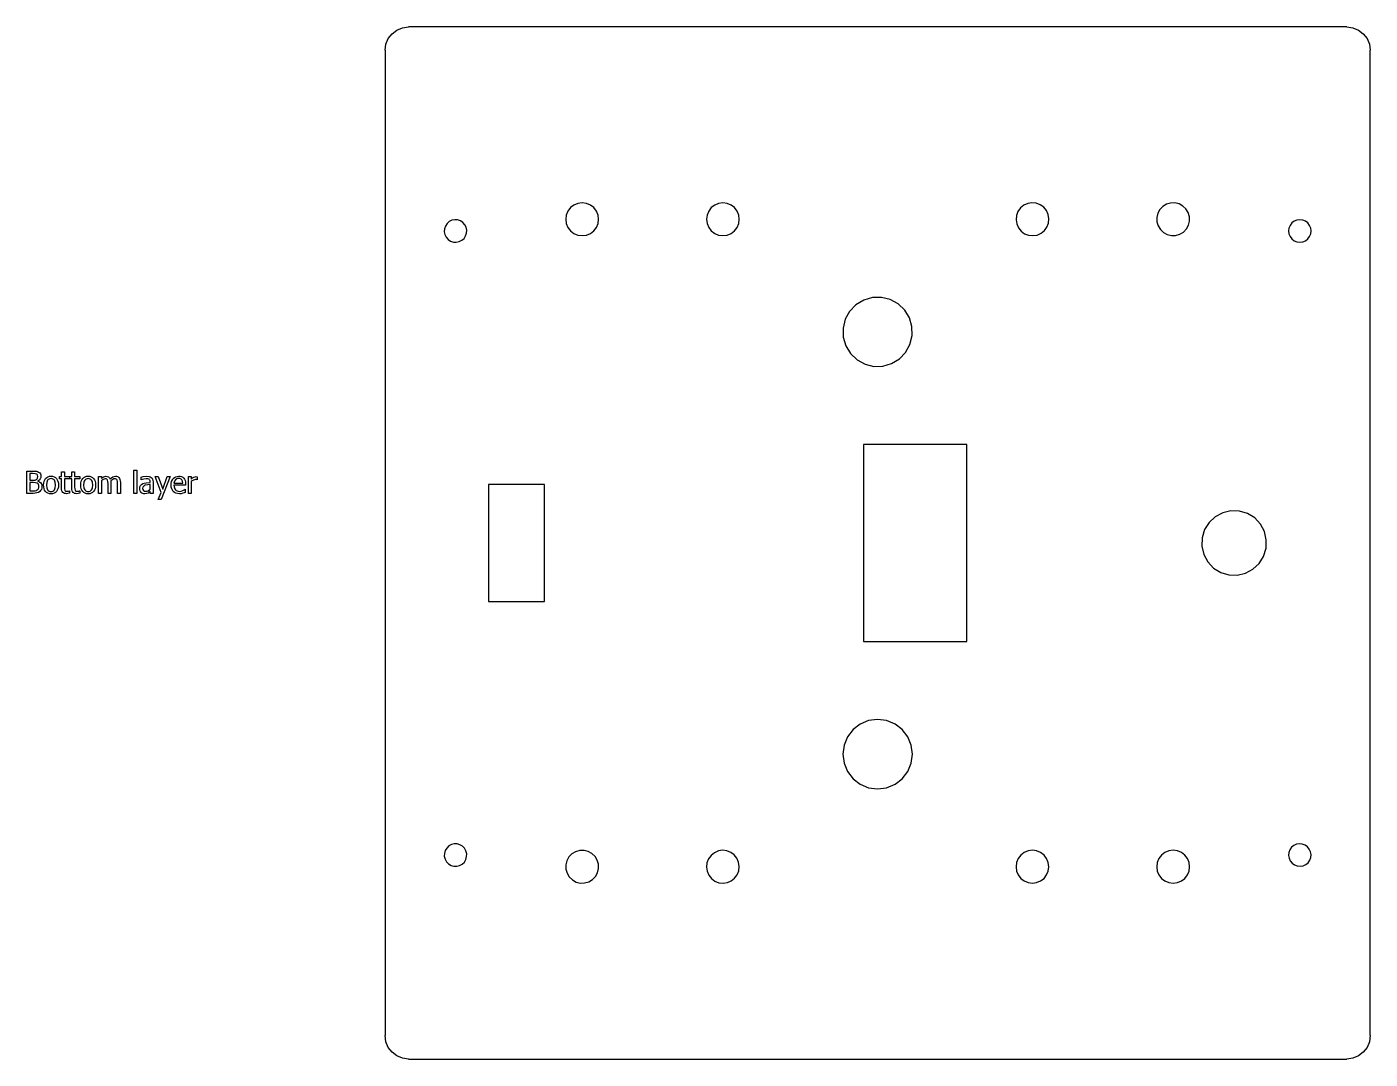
# Model space of a CAD drawing. Extents: x -272 to 362, y -437 to 464.
# Drawn here: x -258.4 to 28, y 4.3 to 224.3 of the extents above; entities that cross this region are included whole.
import ezdxf

# ---------------------------------------------------------------- set-up
doc = ezdxf.new("R2010")
doc.units = 0
doc.layers.get('0').update_dxf_attribs({"linetype": 'CONTINUOUS'})

msp = doc.modelspace()

# ---------------------------------------------------------------- linework, layer by layer
for p, q in [((-180.57, 222.84), (-179.53, 223.64)), ((-179.53, 223.64), (-178.33, 224.14)), ((-178.33, 224.14), (-177.03, 224.31)), ((22.97, 224.31), (-177.03, 224.31)), ((22.97, 224.31), (24.26, 224.14)), ((24.26, 224.14), (25.47, 223.64)), ((25.47, 223.64), (26.5, 222.84)), ((-182.03, 219.31), (-181.86, 220.6)), ((-181.86, 220.6), (-181.36, 221.81)), ((-181.36, 221.81), (-180.57, 222.84)), ((26.5, 222.84), (27.3, 221.81)), ((27.3, 221.81), (27.8, 220.6)), ((27.8, 220.6), (27.97, 219.31)), ((-182.03, 219.31), (-182.03, 9.31)), ((27.97, 9.31), (27.97, 219.31)), ((-141.78, 186.34), (-142.51, 185.78)), ((-140.94, 186.69), (-141.78, 186.34)), ((-140.03, 186.81), (-140.94, 186.69)), ((-139.13, 186.69), (-140.03, 186.81)), ((-138.28, 186.34), (-139.13, 186.69)), ((-137.56, 185.78), (-138.28, 186.34)), ((-111.78, 186.34), (-112.51, 185.78)), ((-110.94, 186.69), (-111.78, 186.34)), ((-110.03, 186.81), (-110.94, 186.69)), ((-109.13, 186.69), (-110.03, 186.81)), ((-108.28, 186.34), (-109.13, 186.69)), ((-107.56, 185.78), (-108.28, 186.34)), ((-45.86, 186.29), (-46.57, 185.72)), ((-45.03, 186.66), (-45.86, 186.29)), ((-44.13, 186.81), (-45.03, 186.66)), ((-43.22, 186.71), (-44.13, 186.81)), ((-42.37, 186.39), (-43.22, 186.71)), ((-41.63, 185.85), (-42.37, 186.39)), ((-15.45, 186.51), (-16.23, 186.04)), ((-14.57, 186.77), (-15.45, 186.51)), ((-13.66, 186.79), (-14.57, 186.77)), ((-12.77, 186.57), (-13.66, 186.79)), ((-11.97, 186.13), (-12.77, 186.57)), ((-143.41, 184.21), (-143.53, 183.31)), ((-143.53, 183.31), (-143.41, 182.4)), ((-143.06, 185.06), (-143.41, 184.21)), ((-142.51, 185.78), (-143.06, 185.06)), ((-137, 185.06), (-137.56, 185.78)), ((-136.65, 184.21), (-137, 185.06)), ((-136.53, 183.31), (-136.65, 184.21)), ((-136.65, 182.4), (-136.53, 183.31)), ((-113.41, 184.21), (-113.53, 183.31)), ((-113.53, 183.31), (-113.41, 182.4)), ((-113.06, 185.06), (-113.41, 184.21)), ((-112.51, 185.78), (-113.06, 185.06)), ((-107, 185.06), (-107.56, 185.78)), ((-106.65, 184.21), (-107, 185.06)), ((-106.53, 183.31), (-106.65, 184.21)), ((-106.65, 182.4), (-106.53, 183.31)), ((-47.44, 184.12), (-47.53, 183.21)), ((-47.11, 184.98), (-47.44, 184.12)), ((-46.57, 185.72), (-47.11, 184.98)), ((-41.05, 185.14), (-41.63, 185.85)), ((-40.68, 184.31), (-41.05, 185.14)), ((-40.53, 183.4), (-40.68, 184.31)), ((-40.63, 182.5), (-40.53, 183.4)), ((-17.3, 184.57), (-17.51, 183.69)), ((-17.51, 183.69), (-17.49, 182.77)), ((-16.86, 185.38), (-17.3, 184.57)), ((-16.23, 186.04), (-16.86, 185.38)), ((-11.31, 185.5), (-11.97, 186.13)), ((-10.83, 184.72), (-11.31, 185.5)), ((-10.57, 183.85), (-10.83, 184.72)), ((-10.55, 182.93), (-10.57, 183.85)), ((-169.39, 181.27), (-169.43, 180.64)), ((-169.43, 180.64), (-169.3, 180.03)), ((-169.19, 181.86), (-169.39, 181.27)), ((-168.84, 182.38), (-169.19, 181.86)), ((-168.38, 182.8), (-168.84, 182.38)), ((-167.82, 183.08), (-168.38, 182.8)), ((-167.2, 183.2), (-167.82, 183.08)), ((-166.58, 183.16), (-167.2, 183.2)), ((-165.98, 182.97), (-166.58, 183.16)), ((-165.46, 182.62), (-165.98, 182.97)), ((-165.04, 182.15), (-165.46, 182.62)), ((-164.76, 181.59), (-165.04, 182.15)), ((-164.64, 180.98), (-164.76, 181.59)), ((-164.68, 180.35), (-164.64, 180.98)), ((-143.41, 182.4), (-143.06, 181.56)), ((-143.06, 181.56), (-142.51, 180.83)), ((-142.51, 180.83), (-141.78, 180.28)), ((-138.28, 180.28), (-137.56, 180.83)), ((-137.56, 180.83), (-137, 181.56)), ((-137, 181.56), (-136.65, 182.4)), ((-113.41, 182.4), (-113.06, 181.56)), ((-113.06, 181.56), (-112.51, 180.83)), ((-112.51, 180.83), (-111.78, 180.28)), ((-108.28, 180.28), (-107.56, 180.83)), ((-107.56, 180.83), (-107, 181.56)), ((-107, 181.56), (-106.65, 182.4)), ((-47.53, 183.21), (-47.39, 182.31)), ((-47.39, 182.31), (-47.02, 181.48)), ((-47.02, 181.48), (-46.44, 180.77)), ((-46.44, 180.77), (-45.7, 180.23)), ((-42.2, 180.33), (-41.49, 180.9)), ((-41.49, 180.9), (-40.96, 181.64)), ((-40.96, 181.64), (-40.63, 182.5)), ((-17.49, 182.77), (-17.23, 181.9)), ((-17.23, 181.9), (-16.76, 181.11)), ((-16.76, 181.11), (-16.1, 180.48)), ((-16.1, 180.48), (-15.3, 180.05)), ((-12.62, 180.11), (-11.84, 180.58)), ((-11.84, 180.58), (-11.21, 181.24)), ((-11.21, 181.24), (-10.77, 182.04)), ((-10.77, 182.04), (-10.55, 182.93)), ((10.65, 181.43), (10.57, 180.81)), ((10.57, 180.81), (10.65, 180.19)), ((10.89, 182.01), (10.65, 181.43)), ((11.27, 182.51), (10.89, 182.01)), ((11.77, 182.89), (11.27, 182.51)), ((12.35, 183.13), (11.77, 182.89)), ((12.97, 183.21), (12.35, 183.13)), ((13.59, 183.13), (12.97, 183.21)), ((14.17, 182.89), (13.59, 183.13)), ((14.66, 182.51), (14.17, 182.89)), ((15.05, 182.01), (14.66, 182.51)), ((15.29, 181.43), (15.05, 182.01)), ((15.37, 180.81), (15.29, 181.43)), ((15.29, 180.19), (15.37, 180.81)), ((-169.3, 180.03), (-169.02, 179.47)), ((-169.02, 179.47), (-168.61, 179)), ((-168.61, 179), (-168.08, 178.65)), ((-168.08, 178.65), (-167.49, 178.45)), ((-167.49, 178.45), (-166.86, 178.41)), ((-166.86, 178.41), (-166.25, 178.54)), ((-166.25, 178.54), (-165.69, 178.82)), ((-165.69, 178.82), (-165.22, 179.24)), ((-165.22, 179.24), (-164.88, 179.76)), ((-164.88, 179.76), (-164.68, 180.35)), ((-141.78, 180.28), (-140.94, 179.93)), ((-140.94, 179.93), (-140.03, 179.81)), ((-140.03, 179.81), (-139.13, 179.93)), ((-139.13, 179.93), (-138.28, 180.28)), ((-111.78, 180.28), (-110.94, 179.93)), ((-110.94, 179.93), (-110.03, 179.81)), ((-110.03, 179.81), (-109.13, 179.93)), ((-109.13, 179.93), (-108.28, 180.28)), ((-45.7, 180.23), (-44.85, 179.9)), ((-44.85, 179.9), (-43.94, 179.81)), ((-43.94, 179.81), (-43.04, 179.95)), ((-43.04, 179.95), (-42.2, 180.33)), ((-15.3, 180.05), (-14.41, 179.83)), ((-14.41, 179.83), (-13.5, 179.85)), ((-13.5, 179.85), (-12.62, 180.11)), ((10.65, 180.19), (10.89, 179.61)), ((10.89, 179.61), (11.27, 179.11)), ((11.27, 179.11), (11.77, 178.73)), ((11.77, 178.73), (12.35, 178.49)), ((12.35, 178.49), (12.97, 178.41)), ((12.97, 178.41), (13.59, 178.49)), ((13.59, 178.49), (14.17, 178.73)), ((14.17, 178.73), (14.66, 179.11)), ((14.66, 179.11), (15.05, 179.61)), ((15.05, 179.61), (15.29, 180.19)), ((-78.16, 166.62), (-80.01, 166.08)), ((-76.23, 166.66), (-78.16, 166.62)), ((-74.35, 166.21), (-76.23, 166.66)), ((-72.66, 165.28), (-74.35, 166.21)), ((-83, 163.68), (-83.93, 161.99)), ((-81.67, 165.08), (-83, 163.68)), ((-80.01, 166.08), (-81.67, 165.08)), ((-71.26, 163.94), (-72.66, 165.28)), ((-70.26, 162.29), (-71.26, 163.94)), ((-83.93, 161.99), (-84.39, 160.11)), ((-69.72, 160.44), (-70.26, 162.29)), ((-69.68, 158.5), (-69.72, 160.44)), ((-84.39, 160.11), (-84.35, 158.18)), ((-84.35, 158.18), (-83.81, 156.33)), ((-70.14, 156.63), (-69.68, 158.5)), ((-83.81, 156.33), (-82.8, 154.68)), ((-82.8, 154.68), (-81.41, 153.34)), ((-72.4, 153.54), (-71.06, 154.93)), ((-71.06, 154.93), (-70.14, 156.63)), ((-81.41, 153.34), (-79.71, 152.41)), ((-79.71, 152.41), (-77.84, 151.95)), ((-77.84, 151.95), (-75.91, 152)), ((-75.91, 152), (-74.05, 152.54)), ((-74.05, 152.54), (-72.4, 153.54)), ((-58.03, 135.31), (-80.03, 135.31)), ((-80.03, 135.31), (-80.03, 93.31)), ((-58.03, 93.31), (-58.03, 135.31)), ((-258.42, 124.88), (-258.42, 129.64)), ((-258.42, 129.64), (-257.16, 129.64)), ((-257.19, 129.1), (-257.79, 129.1)), ((-257.79, 129.1), (-257.79, 127.7)), ((-256.67, 129.08), (-257.19, 129.1)), ((-257.16, 129.64), (-256.4, 129.6)), ((-256.32, 128.97), (-256.67, 129.08)), ((-256.4, 129.6), (-256.15, 129.55)), ((-256.21, 128.88), (-256.32, 128.97)), ((-256.14, 128.77), (-256.21, 128.88)), ((-256.15, 129.55), (-255.91, 129.44)), ((-255.91, 129.44), (-255.69, 129.29)), ((-255.69, 129.29), (-255.54, 129.08)), ((-255.54, 129.08), (-255.45, 128.84)), ((-251.03, 128.45), (-251.03, 129.47)), ((-251.03, 129.47), (-250.43, 129.47)), ((-250.43, 129.47), (-250.43, 128.45)), ((-248.84, 128.45), (-248.84, 129.47)), ((-248.84, 129.47), (-248.24, 129.47)), ((-248.24, 129.47), (-248.24, 128.45)), ((-235.6, 124.88), (-235.6, 129.85)), ((-235.6, 129.85), (-235, 129.85)), ((-235, 129.85), (-235, 124.88)), ((-257.79, 127.7), (-257.07, 127.7)), ((-257.07, 127.18), (-257.79, 127.18)), ((-257.79, 127.18), (-257.79, 125.42)), ((-257.07, 127.7), (-256.64, 127.73)), ((-256.57, 127.15), (-257.07, 127.18)), ((-256.64, 127.73), (-256.35, 127.86)), ((-256.24, 127.05), (-256.57, 127.15)), ((-256.35, 127.86), (-256.22, 127.97)), ((-256.05, 126.92), (-256.24, 127.05)), ((-256.22, 127.97), (-256.14, 128.1)), ((-256.08, 128.47), (-256.14, 128.77)), ((-256.14, 128.1), (-256.08, 128.47)), ((-255.81, 127.73), (-256.09, 127.55)), ((-256.09, 127.55), (-256.09, 127.52)), ((-256.09, 127.52), (-255.71, 127.36)), ((-255.93, 126.76), (-256.05, 126.92)), ((-255.94, 125.9), (-255.88, 126.09)), ((-255.88, 126.56), (-255.93, 126.76)), ((-255.86, 126.31), (-255.88, 126.56)), ((-255.88, 126.09), (-255.86, 126.31)), ((-255.6, 127.96), (-255.81, 127.73)), ((-255.71, 127.36), (-255.43, 127.1)), ((-255.47, 128.24), (-255.6, 127.96)), ((-255.42, 128.56), (-255.47, 128.24)), ((-255.45, 128.84), (-255.42, 128.56)), ((-255.43, 127.1), (-255.26, 126.76)), ((-255.26, 126.76), (-255.2, 126.34)), ((-255.2, 126.34), (-255.23, 126.01)), ((-254.87, 126.66), (-254.84, 127.08)), ((-254.84, 126.25), (-254.87, 126.66)), ((-254.84, 127.08), (-254.76, 127.46)), ((-254.76, 125.88), (-254.84, 126.25)), ((-254.76, 127.46), (-254.62, 127.78)), ((-254.62, 127.78), (-254.43, 128.05)), ((-254.43, 128.05), (-254.19, 128.27)), ((-254.19, 127.27), (-254.25, 126.66)), ((-254.25, 126.66), (-254.19, 126.07)), ((-254.19, 128.27), (-253.92, 128.42)), ((-254.11, 127.5), (-254.19, 127.27)), ((-254.19, 126.07), (-254.11, 125.84)), ((-254, 127.69), (-254.11, 127.5)), ((-253.86, 127.84), (-254, 127.69)), ((-253.92, 128.42), (-253.62, 128.52)), ((-253.69, 127.94), (-253.86, 127.84)), ((-253.5, 128.01), (-253.69, 127.94)), ((-253.62, 128.52), (-253.27, 128.55)), ((-253.27, 128.03), (-253.5, 128.01)), ((-253.27, 128.55), (-252.93, 128.52)), ((-253.05, 128.01), (-253.27, 128.03)), ((-252.86, 127.94), (-253.05, 128.01)), ((-252.93, 128.52), (-252.62, 128.42)), ((-252.7, 127.84), (-252.86, 127.94)), ((-252.56, 127.69), (-252.7, 127.84)), ((-252.62, 128.42), (-252.35, 128.27)), ((-252.45, 127.5), (-252.56, 127.69)), ((-252.37, 127.27), (-252.45, 127.5)), ((-252.45, 125.83), (-252.37, 126.07)), ((-252.3, 126.66), (-252.37, 127.27)), ((-252.37, 126.07), (-252.3, 126.66)), ((-252.35, 128.27), (-252.12, 128.05)), ((-252.12, 128.05), (-251.93, 127.78)), ((-251.93, 127.78), (-251.79, 127.46)), ((-251.79, 127.46), (-251.71, 127.09)), ((-251.71, 126.24), (-251.79, 125.86)), ((-251.71, 127.09), (-251.68, 126.66)), ((-251.68, 126.66), (-251.71, 126.24)), ((-251.44, 127.95), (-251.44, 128.45)), ((-251.44, 128.45), (-251.03, 128.45)), ((-251.03, 127.95), (-251.44, 127.95)), ((-251.03, 125.97), (-251.03, 127.95)), ((-250.43, 128.45), (-249.32, 128.45)), ((-249.32, 127.95), (-250.43, 127.95)), ((-250.43, 127.95), (-250.43, 126.25)), ((-250.43, 126.25), (-250.42, 125.84)), ((-249.32, 128.45), (-249.32, 127.95)), ((-249.25, 127.95), (-249.25, 128.45)), ((-249.25, 128.45), (-248.84, 128.45)), ((-248.84, 127.95), (-249.25, 127.95)), ((-248.84, 125.97), (-248.84, 127.95)), ((-248.24, 128.45), (-247.14, 128.45)), ((-247.14, 127.95), (-248.24, 127.95)), ((-248.24, 127.95), (-248.24, 126.25)), ((-248.24, 126.25), (-248.23, 125.84)), ((-247.14, 128.45), (-247.14, 127.95)), ((-246.95, 126.66), (-246.92, 127.08)), ((-246.92, 126.25), (-246.95, 126.66)), ((-246.92, 127.08), (-246.84, 127.46)), ((-246.84, 125.88), (-246.92, 126.25)), ((-246.84, 127.46), (-246.7, 127.78)), ((-246.7, 127.78), (-246.51, 128.05)), ((-246.51, 128.05), (-246.27, 128.27)), ((-246.26, 127.27), (-246.33, 126.66)), ((-246.33, 126.66), (-246.26, 126.07)), ((-246.27, 128.27), (-246, 128.42)), ((-246.18, 127.5), (-246.26, 127.27)), ((-246.26, 126.07), (-246.18, 125.84)), ((-246.07, 127.69), (-246.18, 127.5)), ((-245.93, 127.84), (-246.07, 127.69)), ((-246, 128.42), (-245.69, 128.52)), ((-245.77, 127.94), (-245.93, 127.84)), ((-245.57, 128.01), (-245.77, 127.94)), ((-245.69, 128.52), (-245.35, 128.55)), ((-245.35, 128.03), (-245.57, 128.01)), ((-245.35, 128.55), (-245.01, 128.52)), ((-245.13, 128.01), (-245.35, 128.03)), ((-244.94, 127.94), (-245.13, 128.01)), ((-245.01, 128.52), (-244.7, 128.42)), ((-244.77, 127.84), (-244.94, 127.94)), ((-244.63, 127.69), (-244.77, 127.84)), ((-244.7, 128.42), (-244.43, 128.27)), ((-244.52, 127.5), (-244.63, 127.69)), ((-244.44, 127.27), (-244.52, 127.5)), ((-244.52, 125.83), (-244.44, 126.07)), ((-244.38, 126.66), (-244.44, 127.27)), ((-244.44, 126.07), (-244.38, 126.66)), ((-244.43, 128.27), (-244.19, 128.05)), ((-244.19, 128.05), (-244, 127.78)), ((-244, 127.78), (-243.87, 127.46)), ((-243.87, 127.46), (-243.79, 127.09)), ((-243.79, 126.24), (-243.87, 125.86)), ((-243.79, 127.09), (-243.76, 126.66)), ((-243.76, 126.66), (-243.79, 126.24)), ((-243.14, 124.88), (-243.14, 128.45)), ((-243.14, 128.45), (-242.54, 128.45)), ((-242.54, 128.45), (-242.54, 128.05)), ((-242.54, 128.05), (-242.31, 128.26)), ((-242.13, 127.85), (-242.54, 127.54)), ((-242.54, 127.54), (-242.54, 124.88)), ((-242.31, 128.26), (-242.08, 128.42)), ((-241.92, 127.94), (-242.13, 127.85)), ((-242.08, 128.42), (-241.83, 128.51)), ((-241.72, 127.97), (-241.92, 127.94)), ((-241.83, 128.51), (-241.57, 128.55)), ((-241.54, 127.96), (-241.72, 127.97)), ((-241.57, 128.55), (-241.27, 128.51)), ((-241.4, 127.91), (-241.54, 127.96)), ((-241.3, 127.84), (-241.4, 127.91)), ((-241.22, 127.73), (-241.3, 127.84)), ((-241.27, 128.51), (-241.01, 128.4)), ((-241.14, 127.4), (-241.22, 127.73)), ((-241.12, 126.94), (-241.14, 127.4)), ((-241.12, 124.88), (-241.12, 126.94)), ((-241.01, 128.4), (-240.79, 128.21)), ((-240.79, 128.21), (-240.63, 127.93)), ((-240.63, 127.93), (-240.37, 128.2)), ((-240.09, 127.86), (-240.53, 127.53)), ((-240.53, 127.53), (-240.52, 127.4)), ((-240.52, 127.4), (-240.52, 127.23)), ((-240.52, 127.23), (-240.52, 124.88)), ((-240.37, 128.2), (-240.1, 128.39)), ((-240.1, 128.39), (-239.83, 128.51)), ((-239.89, 127.95), (-240.09, 127.86)), ((-239.7, 127.97), (-239.89, 127.95)), ((-239.83, 128.51), (-239.54, 128.55)), ((-239.51, 127.96), (-239.7, 127.97)), ((-239.54, 128.55), (-239.32, 128.53)), ((-239.38, 127.91), (-239.51, 127.96)), ((-239.27, 127.84), (-239.38, 127.91)), ((-239.32, 128.53), (-239.12, 128.47)), ((-239.19, 127.73), (-239.27, 127.84)), ((-239.11, 127.4), (-239.19, 127.73)), ((-239.12, 128.47), (-238.95, 128.38)), ((-239.09, 126.94), (-239.11, 127.4)), ((-239.09, 124.88), (-239.09, 126.94)), ((-238.95, 128.38), (-238.79, 128.24)), ((-238.79, 128.24), (-238.67, 128.06)), ((-238.67, 128.06), (-238.57, 127.84)), ((-238.57, 127.84), (-238.51, 127.56)), ((-238.51, 127.56), (-238.49, 127.23)), ((-238.49, 127.23), (-238.49, 124.88)), ((-234.36, 125.92), (-234.32, 126.26)), ((-234.32, 126.26), (-234.21, 126.55)), ((-234.21, 126.55), (-234, 126.78)), ((-234.07, 128.37), (-233.6, 128.48)), ((-234.07, 127.76), (-234.07, 128.37)), ((-234.04, 127.76), (-234.07, 127.76)), ((-233.48, 127.94), (-234.04, 127.76)), ((-234, 126.78), (-233.71, 126.96)), ((-233.7, 126.2), (-233.74, 125.95)), ((-233.71, 126.96), (-233.38, 127.08)), ((-233.59, 126.38), (-233.7, 126.2)), ((-233.6, 128.48), (-232.98, 128.53)), ((-233.41, 126.51), (-233.59, 126.38)), ((-232.99, 128), (-233.48, 127.94)), ((-233.19, 126.6), (-233.41, 126.51)), ((-233.38, 127.08), (-233, 127.15)), ((-232.66, 126.7), (-233.19, 126.6)), ((-233, 127.15), (-232.12, 127.23)), ((-232.65, 127.98), (-232.99, 128)), ((-232.98, 128.53), (-232.36, 128.48)), ((-232.12, 126.75), (-232.66, 126.7)), ((-232.36, 127.88), (-232.65, 127.98)), ((-232.36, 128.48), (-232.13, 128.4)), ((-232.26, 127.8), (-232.36, 127.88)), ((-232.19, 127.68), (-232.26, 127.8)), ((-232.14, 127.53), (-232.19, 127.68)), ((-232.12, 127.34), (-232.14, 127.53)), ((-232.13, 128.4), (-231.91, 128.27)), ((-232.12, 127.23), (-232.12, 127.34)), ((-232.12, 125.76), (-232.12, 126.75)), ((-231.91, 128.27), (-231.74, 128.1)), ((-231.74, 128.1), (-231.62, 127.89)), ((-231.62, 127.89), (-231.55, 127.63)), ((-231.55, 127.63), (-231.52, 127.32)), ((-231.52, 127.32), (-231.52, 124.88)), ((-229.8, 125.05), (-231.1, 128.45)), ((-231.1, 128.45), (-230.45, 128.45)), ((-230.45, 128.45), (-229.47, 125.81)), ((-227.88, 128.45), (-229.8, 123.57)), ((-229.47, 125.81), (-228.5, 128.45)), ((-228.5, 128.45), (-227.88, 128.45)), ((-227.67, 126.64), (-227.64, 127.06)), ((-227.64, 126.23), (-227.67, 126.64)), ((-227.64, 127.06), (-227.56, 127.43)), ((-227.55, 125.86), (-227.64, 126.23)), ((-227.56, 127.43), (-227.41, 127.75)), ((-227.41, 127.75), (-227.21, 128.03)), ((-227.21, 128.03), (-226.97, 128.26)), ((-226.97, 127.46), (-227.06, 127.06)), ((-227.06, 127.06), (-225.17, 127.06)), ((-224.59, 126.6), (-227.06, 126.6)), ((-227.06, 126.6), (-227.04, 126.31)), ((-227.04, 126.31), (-226.98, 126.05)), ((-226.98, 126.05), (-226.89, 125.83)), ((-226.97, 128.26), (-226.69, 128.42)), ((-226.77, 127.77), (-226.97, 127.46)), ((-226.46, 127.98), (-226.77, 127.77)), ((-226.69, 128.42), (-226.37, 128.51)), ((-226.28, 128.03), (-226.46, 127.98)), ((-226.37, 128.51), (-226.02, 128.55)), ((-226.06, 128.05), (-226.28, 128.03)), ((-225.83, 128.03), (-226.06, 128.05)), ((-226.02, 128.55), (-225.71, 128.52)), ((-225.65, 127.98), (-225.83, 128.03)), ((-225.71, 128.52), (-225.43, 128.45)), ((-225.5, 127.9), (-225.65, 127.98)), ((-225.38, 127.78), (-225.5, 127.9)), ((-225.43, 128.45), (-225.19, 128.33)), ((-225.23, 127.48), (-225.38, 127.78)), ((-225.17, 127.06), (-225.23, 127.48)), ((-225.19, 128.33), (-224.99, 128.15)), ((-224.99, 128.15), (-224.82, 127.92)), ((-224.82, 127.92), (-224.69, 127.65)), ((-224.69, 127.65), (-224.62, 127.32)), ((-224.62, 127.32), (-224.59, 126.93)), ((-224.59, 126.93), (-224.59, 126.6)), ((-223.98, 124.88), (-223.98, 128.45)), ((-223.98, 128.45), (-223.38, 128.45)), ((-223.38, 128.45), (-223.38, 127.92)), ((-223.38, 127.92), (-223.08, 128.17)), ((-223.16, 127.59), (-223.38, 127.41)), ((-223.38, 127.41), (-223.38, 124.88)), ((-222.93, 127.73), (-223.16, 127.59)), ((-223.08, 128.17), (-222.81, 128.33)), ((-222.69, 127.8), (-222.93, 127.73)), ((-222.81, 128.33), (-222.57, 128.42)), ((-222.45, 127.83), (-222.69, 127.8)), ((-222.57, 128.42), (-222.34, 128.45)), ((-222.27, 127.83), (-222.45, 127.83)), ((-222.34, 128.45), (-222.2, 128.44)), ((-222.13, 127.8), (-222.27, 127.83)), ((-222.2, 128.44), (-222.09, 128.43)), ((-222.09, 127.8), (-222.13, 127.8)), ((-222.09, 128.43), (-222.09, 127.8)), ((-148.03, 126.81), (-160.03, 126.81)), ((-160.03, 126.81), (-160.03, 101.81)), ((-148.03, 101.81), (-148.03, 126.81)), ((-257.06, 124.88), (-258.42, 124.88)), ((-257.79, 125.42), (-257.28, 125.42)), ((-257.28, 125.42), (-256.62, 125.46)), ((-256.62, 124.9), (-257.06, 124.88)), ((-256.62, 125.46), (-256.4, 125.52)), ((-256.27, 124.97), (-256.62, 124.9)), ((-256.4, 125.52), (-256.2, 125.62)), ((-255.97, 125.09), (-256.27, 124.97)), ((-256.2, 125.62), (-256.05, 125.75)), ((-256.05, 125.75), (-255.94, 125.9)), ((-255.69, 125.27), (-255.97, 125.09)), ((-255.49, 125.47), (-255.69, 125.27)), ((-255.33, 125.71), (-255.49, 125.47)), ((-255.23, 126.01), (-255.33, 125.71)), ((-254.63, 125.56), (-254.76, 125.88)), ((-254.44, 125.29), (-254.63, 125.56)), ((-254.21, 125.07), (-254.44, 125.29)), ((-253.94, 124.91), (-254.21, 125.07)), ((-254.11, 125.84), (-254, 125.65)), ((-254, 125.65), (-253.86, 125.49)), ((-253.63, 124.81), (-253.94, 124.91)), ((-253.86, 125.49), (-253.69, 125.39)), ((-253.69, 125.39), (-253.5, 125.32)), ((-253.27, 124.78), (-253.63, 124.81)), ((-253.5, 125.32), (-253.27, 125.3)), ((-253.27, 125.3), (-253.06, 125.32)), ((-252.93, 124.81), (-253.27, 124.78)), ((-253.06, 125.32), (-252.86, 125.38)), ((-252.62, 124.9), (-252.93, 124.81)), ((-252.86, 125.38), (-252.7, 125.49)), ((-252.7, 125.49), (-252.56, 125.64)), ((-252.35, 125.06), (-252.62, 124.9)), ((-252.56, 125.64), (-252.45, 125.83)), ((-252.12, 125.27), (-252.35, 125.06)), ((-251.93, 125.54), (-252.12, 125.27)), ((-251.79, 125.86), (-251.93, 125.54)), ((-251.01, 125.69), (-251.03, 125.97)), ((-250.96, 125.45), (-251.01, 125.69)), ((-250.88, 125.25), (-250.96, 125.45)), ((-250.76, 125.09), (-250.88, 125.25)), ((-250.6, 124.97), (-250.76, 125.09)), ((-250.43, 124.88), (-250.6, 124.97)), ((-250.22, 124.83), (-250.43, 124.88)), ((-250.42, 125.84), (-250.35, 125.56)), ((-250.35, 125.56), (-250.28, 125.46)), ((-250.28, 125.46), (-250.17, 125.39)), ((-249.99, 124.81), (-250.22, 124.83)), ((-250.17, 125.39), (-249.84, 125.34)), ((-249.67, 124.84), (-249.99, 124.81)), ((-249.84, 125.34), (-249.56, 125.38)), ((-249.32, 124.91), (-249.67, 124.84)), ((-249.56, 125.38), (-249.36, 125.45)), ((-249.36, 125.45), (-249.32, 125.45)), ((-249.32, 125.45), (-249.32, 124.91)), ((-248.83, 125.69), (-248.84, 125.97)), ((-248.77, 125.45), (-248.83, 125.69)), ((-248.69, 125.25), (-248.77, 125.45)), ((-248.57, 125.09), (-248.69, 125.25)), ((-248.42, 124.97), (-248.57, 125.09)), ((-248.24, 124.88), (-248.42, 124.97)), ((-248.03, 124.83), (-248.24, 124.88)), ((-248.23, 125.84), (-248.16, 125.56)), ((-248.16, 125.56), (-248.09, 125.46)), ((-248.09, 125.46), (-247.98, 125.39)), ((-247.8, 124.81), (-248.03, 124.83)), ((-247.98, 125.39), (-247.66, 125.34)), ((-247.48, 124.84), (-247.8, 124.81)), ((-247.66, 125.34), (-247.37, 125.38)), ((-247.14, 124.91), (-247.48, 124.84)), ((-247.37, 125.38), (-247.17, 125.45)), ((-247.17, 125.45), (-247.14, 125.45)), ((-247.14, 125.45), (-247.14, 124.91)), ((-246.71, 125.56), (-246.84, 125.88)), ((-246.52, 125.29), (-246.71, 125.56)), ((-246.29, 125.07), (-246.52, 125.29)), ((-246.01, 124.91), (-246.29, 125.07)), ((-246.18, 125.84), (-246.07, 125.65)), ((-246.07, 125.65), (-245.93, 125.49)), ((-245.7, 124.81), (-246.01, 124.91)), ((-245.93, 125.49), (-245.77, 125.39)), ((-245.77, 125.39), (-245.57, 125.32)), ((-245.35, 124.78), (-245.7, 124.81)), ((-245.57, 125.32), (-245.35, 125.3)), ((-245.35, 125.3), (-245.13, 125.32)), ((-245.01, 124.81), (-245.35, 124.78)), ((-245.13, 125.32), (-244.94, 125.38)), ((-244.7, 124.9), (-245.01, 124.81)), ((-244.94, 125.38), (-244.77, 125.49)), ((-244.77, 125.49), (-244.63, 125.64)), ((-244.43, 125.06), (-244.7, 124.9)), ((-244.63, 125.64), (-244.52, 125.83)), ((-244.19, 125.27), (-244.43, 125.06)), ((-244, 125.54), (-244.19, 125.27)), ((-243.87, 125.86), (-244, 125.54)), ((-242.54, 124.88), (-243.14, 124.88)), ((-240.52, 124.88), (-241.12, 124.88)), ((-238.49, 124.88), (-239.09, 124.88)), ((-235, 124.88), (-235.6, 124.88)), ((-234.34, 125.68), (-234.36, 125.92)), ((-234.28, 125.46), (-234.34, 125.68)), ((-234.18, 125.26), (-234.28, 125.46)), ((-234.05, 125.1), (-234.18, 125.26)), ((-233.89, 124.96), (-234.05, 125.1)), ((-233.7, 124.87), (-233.89, 124.96)), ((-233.74, 125.95), (-233.7, 125.68)), ((-233.7, 125.68), (-233.57, 125.49)), ((-233.5, 124.8), (-233.7, 124.87)), ((-233.57, 125.49), (-233.36, 125.37)), ((-233.28, 124.78), (-233.5, 124.8)), ((-233.36, 125.37), (-233.07, 125.33)), ((-232.86, 124.83), (-233.28, 124.78)), ((-233.07, 125.33), (-232.8, 125.37)), ((-232.56, 124.95), (-232.86, 124.83)), ((-232.8, 125.37), (-232.55, 125.46)), ((-232.32, 125.11), (-232.56, 124.95)), ((-232.55, 125.46), (-232.12, 125.76)), ((-232.12, 125.26), (-232.32, 125.11)), ((-232.12, 124.88), (-232.12, 125.26)), ((-231.52, 124.88), (-232.12, 124.88)), ((-230.44, 123.57), (-229.8, 125.05)), ((-229.8, 123.57), (-230.44, 123.57)), ((-227.41, 125.54), (-227.55, 125.86)), ((-227.2, 125.28), (-227.41, 125.54)), ((-226.94, 125.07), (-227.2, 125.28)), ((-226.63, 124.92), (-226.94, 125.07)), ((-226.89, 125.83), (-226.75, 125.65)), ((-226.75, 125.65), (-226.58, 125.51)), ((-226.28, 124.83), (-226.63, 124.92)), ((-226.58, 125.51), (-226.38, 125.4)), ((-226.38, 125.4), (-226.14, 125.34)), ((-225.88, 124.8), (-226.28, 124.83)), ((-226.14, 125.34), (-225.88, 125.32)), ((-225.88, 125.32), (-225.5, 125.37)), ((-225.52, 124.82), (-225.88, 124.8)), ((-225.2, 124.9), (-225.52, 124.82)), ((-225.5, 125.37), (-225.15, 125.48)), ((-224.92, 124.99), (-225.2, 124.9)), ((-225.15, 125.48), (-224.88, 125.62)), ((-224.66, 125.1), (-224.92, 124.99)), ((-224.88, 125.62), (-224.69, 125.75)), ((-224.69, 125.75), (-224.66, 125.75)), ((-224.66, 125.75), (-224.66, 125.1)), ((-223.38, 124.88), (-223.98, 124.88)), ((-3.46, 120.77), (-5.05, 119.92)), ((-1.71, 121.18), (-3.46, 120.77)), ((0.09, 121.12), (-1.71, 121.18)), ((1.82, 120.59), (0.09, 121.12)), ((3.35, 119.64), (1.82, 120.59)), ((-6.36, 118.69), (-7.32, 117.16)), ((-5.05, 119.92), (-6.36, 118.69)), ((4.58, 118.33), (3.35, 119.64)), ((5.43, 116.74), (4.58, 118.33)), ((-7.84, 115.44), (-7.9, 113.64)), ((-7.32, 117.16), (-7.84, 115.44)), ((5.83, 114.98), (5.43, 116.74)), ((5.77, 113.18), (5.83, 114.98)), ((-7.9, 113.64), (-7.49, 111.88)), ((-7.49, 111.88), (-6.64, 110.29)), ((5.25, 111.46), (5.77, 113.18)), ((-6.64, 110.29), (-5.41, 108.98)), ((-5.41, 108.98), (-3.88, 108.03)), ((2.98, 108.7), (4.3, 109.93)), ((4.3, 109.93), (5.25, 111.46)), ((-3.88, 108.03), (-2.16, 107.5)), ((-2.16, 107.5), (-0.36, 107.44)), ((-0.36, 107.44), (1.39, 107.85)), ((1.39, 107.85), (2.98, 108.7)), ((-160.03, 101.81), (-148.03, 101.81)), ((-80.03, 93.31), (-58.03, 93.31)), ((-82.27, 74.54), (-83.44, 73.01)), ((-80.73, 75.72), (-82.27, 74.54)), ((-78.95, 76.46), (-80.73, 75.72)), ((-77.03, 76.71), (-78.95, 76.46)), ((-75.12, 76.46), (-77.03, 76.71)), ((-73.33, 75.72), (-75.12, 76.46)), ((-71.8, 74.54), (-73.33, 75.72)), ((-70.62, 73.01), (-71.8, 74.54)), ((-83.44, 73.01), (-84.18, 71.22)), ((-69.88, 71.22), (-70.62, 73.01)), ((-84.18, 71.22), (-84.43, 69.31)), ((-84.43, 69.31), (-84.18, 67.39)), ((-69.63, 69.31), (-69.88, 71.22)), ((-69.88, 67.39), (-69.63, 69.31)), ((-84.18, 67.39), (-83.44, 65.61)), ((-70.62, 65.61), (-69.88, 67.39)), ((-83.44, 65.61), (-82.27, 64.08)), ((-82.27, 64.08), (-80.73, 62.9)), ((-73.33, 62.9), (-71.8, 64.08)), ((-71.8, 64.08), (-70.62, 65.61)), ((-80.73, 62.9), (-78.95, 62.16)), ((-78.95, 62.16), (-77.03, 61.91)), ((-77.03, 61.91), (-75.12, 62.16)), ((-75.12, 62.16), (-73.33, 62.9)), ((-169.23, 48.76), (-169.41, 48.16)), ((-168.91, 49.3), (-169.23, 48.76)), ((-168.46, 49.74), (-168.91, 49.3)), ((-167.91, 50.04), (-168.46, 49.74)), ((-167.31, 50.19), (-167.91, 50.04)), ((-166.68, 50.18), (-167.31, 50.19)), ((-166.08, 50.01), (-166.68, 50.18)), ((-165.54, 49.69), (-166.08, 50.01)), ((-165.1, 49.24), (-165.54, 49.69)), ((-164.8, 48.69), (-165.1, 49.24)), ((-164.65, 48.08), (-164.8, 48.69)), ((-140.55, 48.77), (-141.43, 48.52)), ((-139.64, 48.79), (-140.55, 48.77)), ((-138.75, 48.56), (-139.64, 48.79)), ((-110.09, 48.81), (-110.99, 48.67)), ((-109.18, 48.7), (-110.09, 48.81)), ((-108.33, 48.37), (-109.18, 48.7)), ((-44.94, 48.69), (-45.78, 48.34)), ((-44.03, 48.81), (-44.94, 48.69)), ((-43.13, 48.69), (-44.03, 48.81)), ((-42.28, 48.34), (-43.13, 48.69)), ((-14.94, 48.69), (-15.78, 48.34)), ((-14.03, 48.81), (-14.94, 48.69)), ((-13.13, 48.69), (-14.03, 48.81)), ((-12.28, 48.34), (-13.13, 48.69)), ((10.85, 48.94), (10.63, 48.35)), ((11.21, 49.45), (10.85, 48.94)), ((11.7, 49.85), (11.21, 49.45)), ((12.27, 50.1), (11.7, 49.85)), ((12.89, 50.21), (12.27, 50.1)), ((13.51, 50.15), (12.89, 50.21)), ((14.1, 49.93), (13.51, 50.15)), ((14.61, 49.56), (14.1, 49.93)), ((15, 49.08), (14.61, 49.56)), ((15.26, 48.51), (15, 49.08)), ((-169.41, 48.16), (-169.42, 47.53)), ((-169.42, 47.53), (-169.26, 46.93)), ((-169.26, 46.93), (-168.96, 46.38)), ((-168.96, 46.38), (-168.52, 45.93)), ((-168.52, 45.93), (-167.99, 45.61)), ((-166.15, 45.58), (-165.6, 45.88)), ((-165.6, 45.88), (-165.15, 46.32)), ((-165.15, 46.32), (-164.83, 46.85)), ((-164.83, 46.85), (-164.66, 47.46)), ((-164.66, 47.46), (-164.65, 48.08)), ((-143.29, 46.59), (-143.51, 45.71)), ((-142.85, 47.39), (-143.29, 46.59)), ((-142.21, 48.05), (-142.85, 47.39)), ((-141.43, 48.52), (-142.21, 48.05)), ((-137.95, 48.12), (-138.75, 48.56)), ((-137.29, 47.49), (-137.95, 48.12)), ((-136.82, 46.7), (-137.29, 47.49)), ((-136.57, 45.83), (-136.82, 46.7)), ((-136.56, 44.91), (-136.57, 45.83)), ((-113.43, 46.16), (-113.53, 45.25)), ((-113.09, 47.01), (-113.43, 46.16)), ((-112.55, 47.74), (-113.09, 47.01)), ((-111.83, 48.31), (-112.55, 47.74)), ((-110.99, 48.67), (-111.83, 48.31)), ((-107.6, 47.82), (-108.33, 48.37)), ((-107.03, 47.11), (-107.6, 47.82)), ((-106.67, 46.27), (-107.03, 47.11)), ((-106.53, 45.36), (-106.67, 46.27)), ((-47.41, 46.21), (-47.53, 45.31)), ((-47.06, 47.06), (-47.41, 46.21)), ((-46.51, 47.78), (-47.06, 47.06)), ((-45.78, 48.34), (-46.51, 47.78)), ((-41.56, 47.78), (-42.28, 48.34)), ((-41, 47.06), (-41.56, 47.78)), ((-40.65, 46.21), (-41, 47.06)), ((-40.53, 45.31), (-40.65, 46.21)), ((-17.41, 46.21), (-17.53, 45.31)), ((-17.06, 47.06), (-17.41, 46.21)), ((-16.51, 47.78), (-17.06, 47.06)), ((-15.78, 48.34), (-16.51, 47.78)), ((-11.56, 47.78), (-12.28, 48.34)), ((-11, 47.06), (-11.56, 47.78)), ((-10.65, 46.21), (-11, 47.06)), ((-10.53, 45.31), (-10.65, 46.21)), ((10.63, 48.35), (10.57, 47.73)), ((10.57, 47.73), (10.67, 47.11)), ((10.67, 47.11), (10.93, 46.54)), ((10.93, 46.54), (11.33, 46.05)), ((11.33, 46.05), (11.84, 45.69)), ((14.24, 45.77), (14.72, 46.17)), ((14.72, 46.17), (15.09, 46.68)), ((15.09, 46.68), (15.31, 47.27)), ((15.37, 47.89), (15.26, 48.51)), ((15.31, 47.27), (15.37, 47.89)), ((-167.99, 45.61), (-167.39, 45.43)), ((-167.39, 45.43), (-166.76, 45.42)), ((-166.76, 45.42), (-166.15, 45.58)), ((-143.51, 45.71), (-143.49, 44.79)), ((-143.49, 44.79), (-143.24, 43.91)), ((-143.24, 43.91), (-142.77, 43.13)), ((-142.77, 43.13), (-142.12, 42.5)), ((-137.85, 42.57), (-137.22, 43.23)), ((-137.22, 43.23), (-136.78, 44.03)), ((-136.78, 44.03), (-136.56, 44.91)), ((-113.53, 45.25), (-113.4, 44.35)), ((-113.4, 44.35), (-113.04, 43.51)), ((-113.04, 43.51), (-112.47, 42.8)), ((-107.52, 42.87), (-106.97, 43.61)), ((-106.97, 43.61), (-106.64, 44.46)), ((-106.64, 44.46), (-106.53, 45.36)), ((-47.53, 45.31), (-47.41, 44.4)), ((-47.41, 44.4), (-47.06, 43.56)), ((-47.06, 43.56), (-46.51, 42.83)), ((-41.56, 42.83), (-41, 43.56)), ((-41, 43.56), (-40.65, 44.4)), ((-40.65, 44.4), (-40.53, 45.31)), ((-17.53, 45.31), (-17.41, 44.4)), ((-17.41, 44.4), (-17.06, 43.56)), ((-17.06, 43.56), (-16.51, 42.83)), ((-11.56, 42.83), (-11, 43.56)), ((-11, 43.56), (-10.65, 44.4)), ((-10.65, 44.4), (-10.53, 45.31)), ((11.84, 45.69), (12.43, 45.47)), ((12.43, 45.47), (13.05, 45.41)), ((13.05, 45.41), (13.67, 45.51)), ((13.67, 45.51), (14.24, 45.77)), ((-142.12, 42.5), (-141.32, 42.05)), ((-141.32, 42.05), (-140.43, 41.83)), ((-140.43, 41.83), (-139.52, 41.85)), ((-139.52, 41.85), (-138.64, 42.1)), ((-138.64, 42.1), (-137.85, 42.57)), ((-112.47, 42.8), (-111.73, 42.25)), ((-111.73, 42.25), (-110.89, 41.91)), ((-110.89, 41.91), (-109.98, 41.81)), ((-109.98, 41.81), (-109.07, 41.94)), ((-109.07, 41.94), (-108.24, 42.31)), ((-108.24, 42.31), (-107.52, 42.87)), ((-46.51, 42.83), (-45.78, 42.28)), ((-45.78, 42.28), (-44.94, 41.93)), ((-44.94, 41.93), (-44.03, 41.81)), ((-44.03, 41.81), (-43.13, 41.93)), ((-43.13, 41.93), (-42.28, 42.28)), ((-42.28, 42.28), (-41.56, 42.83)), ((-16.51, 42.83), (-15.78, 42.28)), ((-15.78, 42.28), (-14.94, 41.93)), ((-14.94, 41.93), (-14.03, 41.81)), ((-14.03, 41.81), (-13.13, 41.93)), ((-13.13, 41.93), (-12.28, 42.28)), ((-12.28, 42.28), (-11.56, 42.83)), ((-181.86, 8.01), (-182.03, 9.31)), ((27.97, 9.31), (27.8, 8.01)), ((-181.36, 6.81), (-181.86, 8.01)), ((-180.57, 5.77), (-181.36, 6.81)), ((-179.53, 4.98), (-180.57, 5.77)), ((26.5, 5.77), (25.47, 4.98)), ((27.3, 6.81), (26.5, 5.77)), ((27.8, 8.01), (27.3, 6.81)), ((-178.33, 4.48), (-179.53, 4.98)), ((-177.03, 4.31), (-178.33, 4.48)), ((-177.03, 4.31), (22.97, 4.31)), ((24.26, 4.48), (22.97, 4.31)), ((25.47, 4.98), (24.26, 4.48))]:
    msp.add_line(p, q)

doc.saveas('drawing.dxf')
